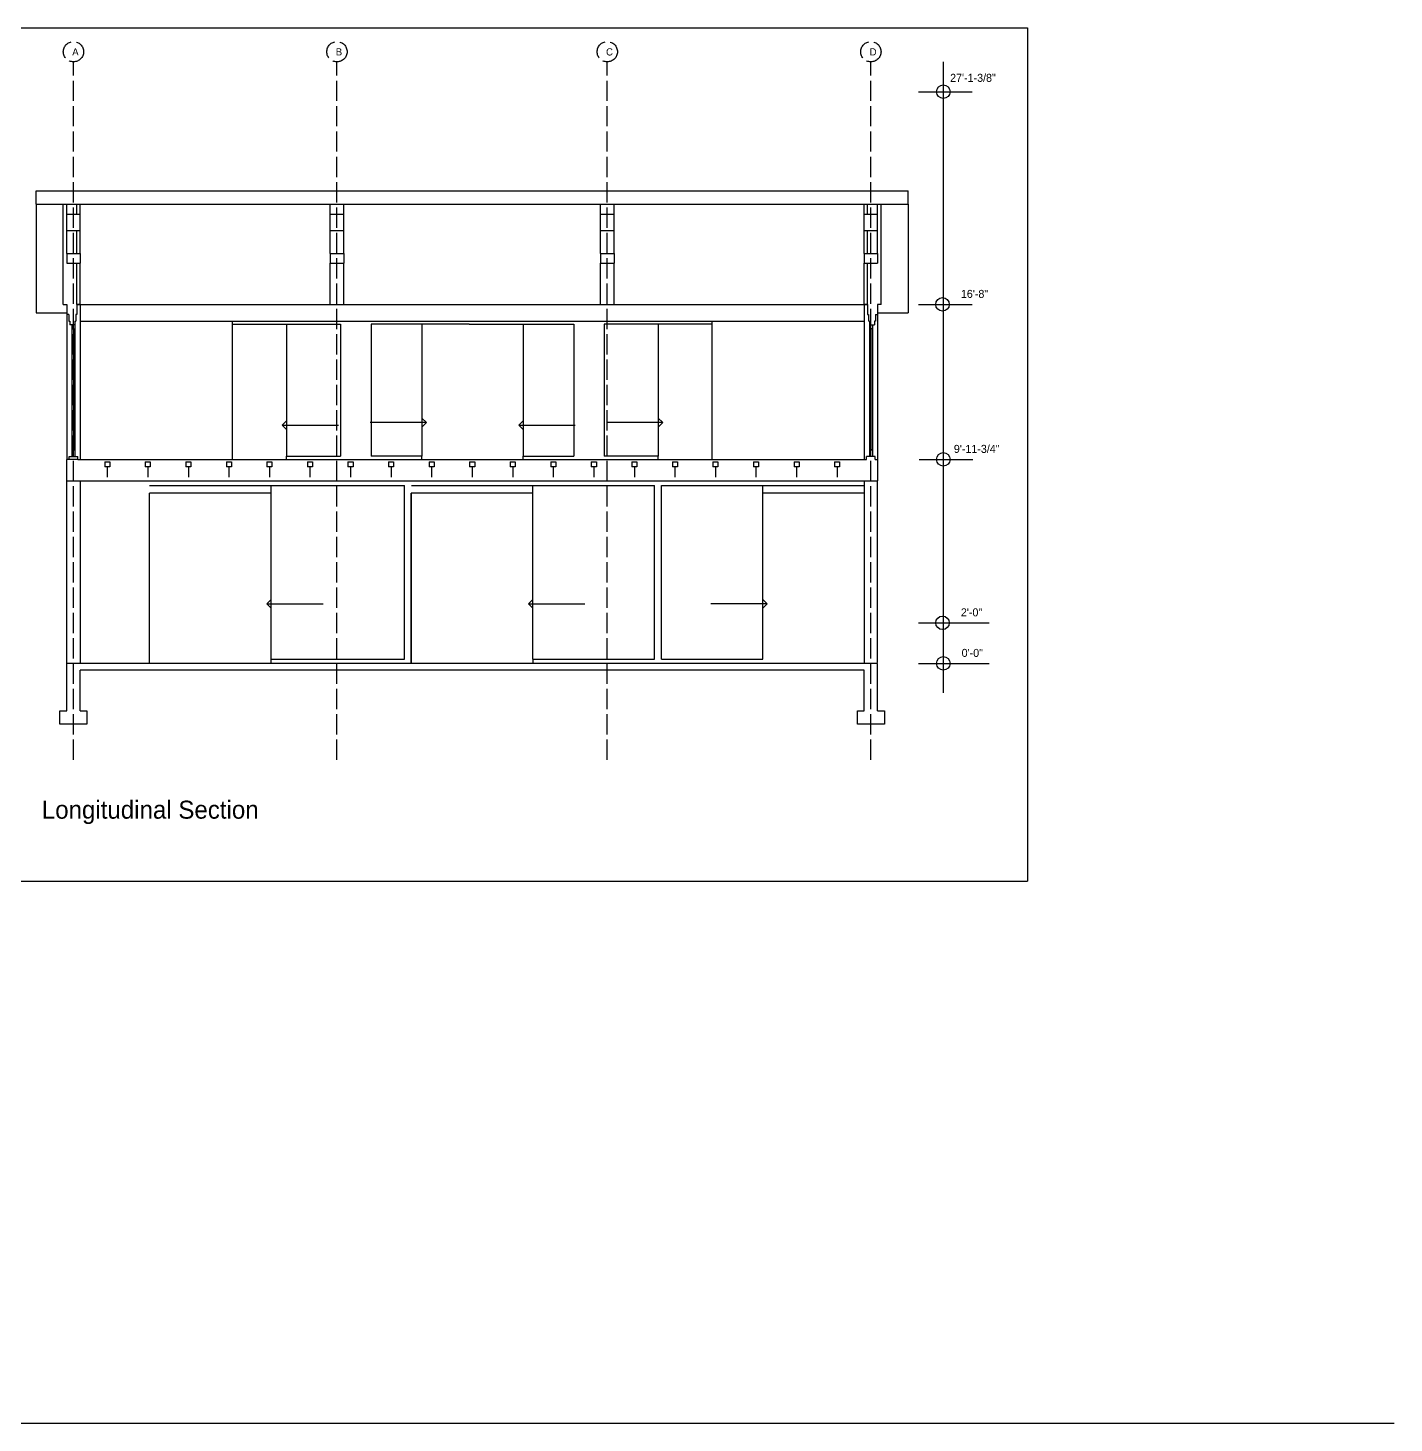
# Model space of a CAD drawing. Header units: inches. Extents: x 967 to 7501, y 257 to 3634.
# Drawn here: x 5549 to 6358, y 257 to 1082 of the extents above; entities that cross this region are included whole.
import ezdxf

# ---------------------------------------------------------------- set-up
doc = ezdxf.new("R2010")
doc.units = ezdxf.units.IN
doc.header["$MEASUREMENT"] = 0
doc.linetypes.add('ACAD_ISO02W100', pattern=[15, 12, -3])
for name, color, linetype in [('const', 7, 'Continuous'), ('e1', 7, 'Continuous'), ('e2', 251, 'Continuous'), ('glass', 172, 'Continuous'), ('grid', 252, 'ACAD_ISO02W100'), ('stairs', 140, 'Continuous'), ('walls', 7, 'Continuous')]:
    doc.layers.add(name, color=color, linetype=linetype)

msp = doc.modelspace()

# ---------------------------------------------------------------- linework, layer by layer
for p, q in [((5470.48, 1082.42), (6140.61, 1082.42)), ((6140.61, 1082.42), (6140.61, 577.41)), ((5470.48, 577.41), (6140.61, 577.41))]:
    msp.add_line(p, q)
at = {"layer": 'e1'}
for p, q in [((5670.13, 907.01), (5734.13, 907.01)), ((5702.13, 907.01), (5702.13, 829.01)), ((5734.13, 907.01), (5734.13, 829.01)), ((5810.24, 907.01), (5752.24, 907.01)), ((5752.24, 907.01), (5752.24, 829.01)), ((5782.24, 907.01), (5782.24, 829.01)), ((5810.24, 907.01), (5872.24, 907.01)), ((5842.24, 907.01), (5842.24, 829.01)), ((5872.24, 907.01), (5872.24, 829.01)), ((5954.1, 907.01), (5890.1, 907.01)), ((5890.1, 907.01), (5890.1, 829.01)), ((5922.1, 907.01), (5922.1, 829.01)), ((5702.13, 829.01), (5734.13, 829.01)), ((5782.24, 829.01), (5752.24, 829.01)), ((5842.24, 829.01), (5872.24, 829.01)), ((5922.1, 829.01), (5890.1, 829.01)), ((5620.97, 811.47), (5771.97, 811.47)), ((5692.97, 708.78), (5692.97, 811.47)), ((5771.97, 708.78), (5771.97, 811.47)), ((5775.97, 811.47), (5848.94, 811.47)), ((5847.97, 811.47), (5919.97, 811.47)), ((5847.97, 708.78), (5847.97, 811.47)), ((5919.97, 708.78), (5919.97, 811.47)), ((5923.97, 811.47), (6043.97, 811.47)), ((5923.97, 708.78), (5923.97, 811.47)), ((5983.97, 708.78), (5983.97, 811.47)), ((5692.97, 708.78), (5771.97, 708.78)), ((5847.97, 708.78), (5919.97, 708.78)), ((5923.97, 708.78), (5983.97, 708.78)), ((1267.49, 256.57), (6357.66, 256.57))]:
    msp.add_line(p, q, dxfattribs=at)
at = {"layer": 'e2'}
for p, q in [((6090.84, 1062.4), (6090.84, 688.83)), ((6076.08, 1044.62), (6107.9, 1044.62)), ((5553.97, 978), (5553.97, 913.7)), ((5571.97, 972.07), (5571.97, 978)), ((5579.97, 972.07), (5579.97, 978)), ((5727.95, 972.07), (5727.95, 978)), ((5735.95, 972.07), (5735.95, 978)), ((5887.94, 972.07), (5887.94, 978)), ((5895.94, 972.07), (5895.94, 978)), ((6043.97, 972.07), (6043.97, 978)), ((6051.97, 972.07), (6051.97, 978)), ((6069.97, 978), (6069.97, 913.7)), ((5571.97, 948.83), (5571.97, 962.54)), ((5579.97, 948.83), (5579.97, 962.54)), ((5727.95, 948.83), (5727.95, 962.54)), ((5735.95, 948.83), (5735.95, 962.54)), ((5887.94, 948.83), (5887.94, 962.54)), ((5895.94, 948.83), (5895.94, 962.54)), ((6043.97, 948.83), (6043.97, 962.54)), ((6051.97, 948.83), (6051.97, 962.54)), ((5579.97, 918.78), (5579.97, 943.25)), ((5727.95, 918.78), (5727.95, 943.25)), ((5735.95, 918.78), (5735.95, 943.25)), ((5887.94, 918.78), (5887.94, 943.25)), ((5895.94, 918.78), (5895.94, 943.25)), ((6043.97, 918.78), (6043.97, 943.25)), ((5579.97, 918.78), (5577.97, 918.78)), ((5577.97, 918.78), (6045.97, 918.78)), ((5579.97, 918.78), (5579.97, 827.01)), ((6043.97, 918.78), (6043.97, 827.01)), ((6045.97, 918.78), (6043.97, 918.78)), ((6076.08, 918.78), (6107.9, 918.78)), ((5553.97, 913.7), (5571.97, 913.7)), ((5571.97, 912.72), (5571.97, 827.01)), ((5579.97, 908.76), (6043.97, 908.76)), ((5670.13, 827.01), (5670.13, 908.76)), ((5954.1, 827.01), (5954.1, 908.76)), ((6051.97, 913.7), (6069.97, 913.7)), ((6051.97, 912.72), (6051.97, 827.01)), ((5575.09, 904.22), (5575.09, 832.76)), ((5576.84, 904.22), (5576.84, 832.76)), ((6047.09, 904.22), (6047.09, 832.76)), ((6048.84, 904.22), (6048.84, 832.76)), ((5702.13, 827.01), (5702.13, 829.01)), ((5782.24, 827.01), (5782.24, 829.01)), ((5842.24, 827.01), (5842.24, 829.01)), ((5922.1, 827.01), (5922.1, 829.01)), ((6076.53, 827.03), (6108.35, 827.03)), ((5571.97, 706.76), (5571.97, 814.26)), ((5579.97, 814.26), (5579.97, 706.26)), ((6043.97, 814.26), (6043.97, 706.26)), ((6051.97, 706.76), (6051.97, 814.26)), ((5692.97, 807.01), (5620.97, 807.01)), ((5620.97, 706.26), (5620.97, 807.01)), ((5847.94, 807.01), (5775.94, 807.01)), ((5775.94, 706.26), (5775.94, 807.01)), ((5775.97, 706.26), (5775.97, 807.01)), ((6043.97, 807.01), (5983.94, 807.01)), ((6076.09, 730.28), (6118.05, 730.28)), ((5692.97, 706.26), (5692.97, 708.78)), ((5847.97, 708.78), (5847.97, 706.26)), ((6076.09, 706.26), (6118.05, 706.26))]:
    msp.add_line(p, q, dxfattribs=at)
for centre in [(6090.84, 1044.62), (6090.39, 918.75), (6090.84, 827.01), (6090.39, 730.25), (6090.84, 706.26)]:
    msp.add_circle(centre, 4, dxfattribs=at)
at = {"layer": 'glass'}
for p, q in [((5575.97, 904.22), (5575.97, 832.76)), ((6047.97, 904.22), (6047.97, 832.76))]:
    msp.add_line(p, q, dxfattribs=at)
at = {"layer": 'grid'}
for p, q in [((5575.97, 649.16), (5575.97, 1062.31)), ((5731.95, 649.16), (5731.95, 1062.31)), ((5891.94, 649.16), (5891.94, 1062.31)), ((6047.97, 649.16), (6047.97, 1062.31))]:
    msp.add_line(p, q, dxfattribs=at)
for centre in [(5575.97, 1068.31), (5731.95, 1068.31), (5891.94, 1068.31), (6047.97, 1068.31)]:
    msp.add_circle(centre, 6, dxfattribs=at)
at = {"layer": 'stairs'}
for p, q in [((5784.87, 848.75), (5782.24, 851.38)), ((5924.73, 848.75), (5922.1, 851.38)), ((5699.5, 847.27), (5702.13, 849.9)), ((5699.5, 847.27), (5732.85, 847.27)), ((5699.5, 847.27), (5702.13, 844.64)), ((5784.87, 848.75), (5751.53, 848.75)), ((5784.87, 848.75), (5782.24, 846.12)), ((5839.61, 847.27), (5842.24, 849.9)), ((5839.61, 847.27), (5872.95, 847.27)), ((5839.61, 847.27), (5842.24, 844.64)), ((5924.73, 848.75), (5891.39, 848.75)), ((5924.73, 848.75), (5922.1, 846.12)), ((5690.34, 741.52), (5692.97, 744.15)), ((5845.34, 741.52), (5847.97, 744.15)), ((5986.6, 741.52), (5983.97, 744.15)), ((5690.34, 741.52), (5723.68, 741.52)), ((5690.34, 741.52), (5692.97, 738.89)), ((5845.34, 741.52), (5878.68, 741.52)), ((5845.34, 741.52), (5847.97, 738.89)), ((5986.6, 741.52), (5953.26, 741.52)), ((5986.6, 741.52), (5983.97, 738.89))]:
    msp.add_line(p, q, dxfattribs=at)
at = {"layer": 'walls'}
for p, q in [((5553.97, 978), (5553.97, 986)), ((5553.97, 986), (6069.97, 986)), ((6069.97, 978), (6069.97, 986)), ((5553.97, 978), (6069.97, 978)), ((5569.97, 918.78), (5569.97, 978)), ((5577.97, 972.07), (5577.97, 978)), ((6045.97, 972.07), (6045.97, 978)), ((6053.97, 918.78), (6053.97, 978)), ((5571.97, 972.07), (5579.97, 972.07)), ((5571.97, 962.54), (5571.97, 972.07)), ((5579.97, 962.54), (5579.97, 972.07)), ((5727.95, 972.07), (5735.95, 972.07)), ((5727.95, 962.54), (5727.95, 972.07)), ((5735.95, 962.54), (5735.95, 972.07)), ((5887.94, 972.07), (5895.94, 972.07)), ((5887.94, 962.54), (5887.94, 972.07)), ((5895.94, 962.54), (5895.94, 972.07)), ((6043.97, 972.07), (6051.97, 972.07)), ((6043.97, 962.54), (6043.97, 972.07)), ((6051.97, 962.54), (6051.97, 972.07)), ((5571.97, 962.54), (5579.97, 962.54)), ((5577.97, 948.83), (5577.97, 962.54)), ((5727.95, 962.54), (5735.95, 962.54)), ((5887.94, 962.54), (5895.94, 962.54)), ((6043.97, 962.54), (6051.97, 962.54)), ((6045.97, 948.83), (6045.97, 962.54)), ((5571.97, 948.83), (5579.97, 948.83)), ((5571.97, 948.83), (5571.97, 943.25)), ((5571.97, 943.25), (5579.97, 943.25)), ((5577.97, 918.78), (5577.97, 943.25)), ((5579.97, 948.83), (5579.97, 943.25)), ((5727.95, 948.83), (5735.95, 948.83)), ((5727.95, 948.83), (5727.95, 943.25)), ((5727.95, 943.25), (5735.95, 943.25)), ((5735.95, 948.83), (5735.95, 943.25)), ((5887.94, 948.83), (5895.94, 948.83)), ((5887.94, 948.83), (5887.94, 943.25)), ((5887.94, 943.25), (5895.94, 943.25)), ((5895.94, 948.83), (5895.94, 943.25)), ((6043.97, 948.83), (6051.97, 948.83)), ((6043.97, 948.83), (6043.97, 943.25)), ((6043.97, 943.25), (6051.97, 943.25)), ((6045.97, 918.78), (6045.97, 943.25)), ((6051.97, 948.83), (6051.97, 943.25)), ((5569.97, 918.78), (5571.97, 918.78)), ((5571.97, 918.78), (5571.97, 912.72)), ((5577.97, 918.78), (5577.97, 912.72)), ((6045.97, 918.78), (6045.97, 912.72)), ((6051.97, 918.78), (6051.97, 912.72)), ((6053.97, 918.78), (6051.97, 918.78)), ((5573.22, 912.72), (5571.97, 912.72)), ((5573.22, 912.72), (5573.22, 908.76)), ((5573.22, 908.76), (5573.84, 908.76)), ((5573.84, 908.76), (5573.84, 906.72)), ((5576.84, 908.76), (5577.47, 908.76)), ((5576.84, 908.76), (5576.84, 906.72)), ((5577.47, 912.72), (5577.47, 908.76)), ((5577.97, 912.72), (5577.47, 912.72)), ((6045.97, 912.72), (6046.47, 912.72)), ((6046.47, 912.72), (6046.47, 908.76)), ((6047.09, 908.76), (6046.47, 908.76)), ((6047.09, 908.76), (6047.09, 906.72)), ((6050.09, 908.76), (6050.09, 906.72)), ((6050.72, 908.76), (6050.09, 908.76)), ((6050.72, 912.72), (6050.72, 908.76)), ((6050.72, 912.72), (6051.97, 912.72)), ((5576.84, 906.72), (5573.84, 906.72)), ((5575.09, 906.72), (5575.09, 904.22)), ((5575.09, 904.22), (5576.84, 904.22)), ((5576.84, 906.72), (5576.84, 904.22)), ((6047.09, 906.72), (6050.09, 906.72)), ((6047.09, 906.72), (6047.09, 904.22)), ((6048.84, 904.22), (6047.09, 904.22)), ((6048.84, 906.72), (6048.84, 904.22)), ((5578.47, 827.01), (5571.97, 827.01)), ((5571.97, 814.26), (5571.97, 827.01)), ((5573.47, 827.01), (5573.47, 828.76)), ((5573.47, 828.76), (5578.47, 828.76)), ((5575.09, 832.76), (5575.09, 828.76)), ((5576.84, 832.76), (5575.09, 832.76)), ((5575.09, 832.76), (5576.84, 832.76)), ((5576.84, 832.76), (5576.84, 828.76)), ((5578.47, 827.01), (5578.47, 828.76)), ((5578.47, 827.01), (6045.47, 827.01)), ((6045.47, 827.01), (6045.47, 828.76)), ((6050.47, 828.76), (6045.47, 828.76)), ((6048.84, 832.76), (6047.09, 832.76)), ((6047.09, 832.76), (6048.84, 832.76)), ((6047.09, 832.76), (6047.09, 828.76)), ((6048.84, 832.76), (6048.84, 828.76)), ((6050.47, 827.01), (6050.47, 828.76)), ((6050.47, 827.01), (6051.97, 827.01)), ((6051.97, 827.01), (6051.97, 814.26)), ((5594.47, 825.51), (5597.47, 825.51)), ((5594.47, 825.51), (5594.47, 822.51)), ((5597.47, 822.51), (5594.47, 822.51)), ((5595.97, 822.51), (5595.97, 816.48)), ((5597.47, 825.51), (5597.47, 822.51)), ((5618.47, 825.51), (5618.47, 822.51)), ((5618.47, 825.51), (5621.47, 825.51)), ((5621.47, 822.51), (5618.47, 822.51)), ((5619.97, 822.51), (5619.97, 816.48)), ((5621.47, 825.51), (5621.47, 822.51)), ((5642.47, 825.51), (5642.47, 822.51)), ((5642.47, 825.51), (5645.47, 825.51)), ((5645.47, 822.51), (5642.47, 822.51)), ((5643.97, 822.51), (5643.97, 816.48)), ((5645.47, 825.51), (5645.47, 822.51)), ((5666.47, 825.51), (5666.47, 822.51)), ((5666.47, 825.51), (5669.47, 825.51)), ((5669.47, 822.51), (5666.47, 822.51)), ((5667.97, 822.51), (5667.97, 816.48)), ((5669.47, 825.51), (5669.47, 822.51)), ((5690.47, 825.51), (5690.47, 822.51)), ((5690.47, 825.51), (5693.47, 825.51)), ((5693.47, 822.51), (5690.47, 822.51)), ((5691.97, 822.51), (5691.97, 816.48)), ((5693.47, 825.51), (5693.47, 822.51)), ((5714.47, 825.51), (5714.47, 822.51)), ((5714.47, 825.51), (5717.47, 825.51)), ((5717.47, 822.51), (5714.47, 822.51)), ((5715.97, 822.51), (5715.97, 816.48)), ((5717.47, 825.51), (5717.47, 822.51)), ((5738.47, 825.51), (5738.47, 822.51)), ((5738.47, 825.51), (5741.47, 825.51)), ((5741.47, 822.51), (5738.47, 822.51)), ((5739.97, 822.51), (5739.97, 816.48)), ((5741.47, 825.51), (5741.47, 822.51)), ((5762.47, 825.51), (5762.47, 822.51)), ((5762.47, 825.51), (5765.47, 825.51)), ((5765.47, 822.51), (5762.47, 822.51)), ((5763.97, 822.51), (5763.97, 816.48)), ((5765.47, 825.51), (5765.47, 822.51)), ((5786.47, 825.51), (5786.47, 822.51)), ((5786.47, 825.51), (5789.47, 825.51)), ((5789.47, 822.51), (5786.47, 822.51)), ((5787.97, 822.51), (5787.97, 816.48)), ((5789.47, 825.51), (5789.47, 822.51)), ((5810.47, 825.51), (5810.47, 822.51)), ((5810.47, 825.51), (5813.47, 825.51)), ((5813.47, 822.51), (5810.47, 822.51)), ((5811.97, 822.51), (5811.97, 816.48)), ((5813.47, 825.51), (5813.47, 822.51)), ((5834.47, 825.51), (5834.47, 822.51)), ((5834.47, 825.51), (5837.47, 825.51)), ((5837.47, 822.51), (5834.47, 822.51)), ((5835.97, 822.51), (5835.97, 816.48)), ((5837.47, 825.51), (5837.47, 822.51)), ((5858.47, 825.51), (5858.47, 822.51)), ((5858.47, 825.51), (5861.47, 825.51)), ((5861.47, 822.51), (5858.47, 822.51)), ((5859.97, 822.51), (5859.97, 816.48)), ((5861.47, 825.51), (5861.47, 822.51)), ((5882.47, 825.51), (5882.47, 822.51)), ((5882.47, 825.51), (5885.47, 825.51)), ((5885.47, 822.51), (5882.47, 822.51)), ((5883.97, 822.51), (5883.97, 816.48)), ((5885.47, 825.51), (5885.47, 822.51)), ((5906.47, 825.51), (5906.47, 822.51)), ((5906.47, 825.51), (5909.47, 825.51)), ((5909.47, 822.51), (5906.47, 822.51)), ((5907.97, 822.51), (5907.97, 816.48)), ((5909.47, 825.51), (5909.47, 822.51)), ((5930.47, 825.51), (5930.47, 822.51)), ((5930.47, 825.51), (5933.47, 825.51)), ((5933.47, 822.51), (5930.47, 822.51)), ((5931.97, 822.51), (5931.97, 816.48)), ((5933.47, 825.51), (5933.47, 822.51)), ((5954.47, 825.51), (5954.47, 822.51)), ((5954.47, 825.51), (5957.47, 825.51)), ((5957.47, 822.51), (5954.47, 822.51)), ((5955.97, 822.51), (5955.97, 816.48)), ((5957.47, 825.51), (5957.47, 822.51)), ((5978.47, 825.51), (5981.47, 825.51)), ((5978.47, 825.51), (5978.47, 822.51)), ((5981.47, 822.51), (5978.47, 822.51)), ((5979.97, 822.51), (5979.97, 816.48)), ((5981.47, 825.51), (5981.47, 822.51)), ((6002.47, 825.51), (6002.47, 822.51)), ((6002.47, 825.51), (6005.47, 825.51)), ((6005.47, 822.51), (6002.47, 822.51)), ((6003.97, 822.51), (6003.97, 816.48)), ((6005.47, 825.51), (6005.47, 822.51)), ((6026.47, 825.51), (6026.47, 822.51)), ((6026.47, 825.51), (6029.47, 825.51)), ((6029.47, 822.51), (6026.47, 822.51)), ((6027.97, 822.51), (6027.97, 816.48)), ((6029.47, 825.51), (6029.47, 822.51)), ((5571.97, 814.26), (6051.97, 814.26)), ((5571.97, 678.26), (5571.97, 706.76)), ((6051.97, 706.26), (5571.97, 706.26)), ((6043.97, 702.26), (5579.97, 702.26)), ((5579.97, 678.26), (5579.97, 702.26)), ((6043.97, 678.26), (6043.97, 702.26)), ((6051.97, 678.26), (6051.97, 706.26)), ((5567.97, 670.26), (5567.97, 678.26)), ((5567.97, 678.26), (5571.97, 678.26)), ((5579.97, 678.26), (5583.97, 678.26)), ((5583.97, 678.26), (5583.97, 670.26)), ((6039.97, 670.26), (6039.97, 678.26)), ((6039.97, 678.26), (6043.97, 678.26)), ((6051.97, 678.26), (6055.97, 678.26)), ((6055.97, 678.26), (6055.97, 670.26)), ((5583.97, 670.26), (5567.97, 670.26)), ((6055.97, 670.26), (6039.97, 670.26))]:
    msp.add_line(p, q, dxfattribs=at)

# ---------------------------------------------------------------- texts
at = {"layer": 'const', "attachment_point": 1}
for s, insert, char_height, width in [('A', (5575.24, 1070.35), 4.26, 1625.1973), ('B', (5731.23, 1070.35), 4.26, 1625.1973), ('C', (5891.21, 1070.35), 4.26, 1625.1973), ('D', (6047.24, 1070.35), 4.26, 1625.1973), ('27\'-1-3/8"', (6094.86, 1055.23), 4.736, 1805.7748), ('16\'-8"', (6101.24, 927.34), 4.736, 1805.7748), ('9\'-11-3/4"', (6097.08, 835.59), 4.736, 1805.7748), ('2\'-0"', (6101.24, 738.84), 4.736, 1805.7748), ('0\'-0"', (6101.69, 714.84), 4.736, 1805.7748), ('Longitudinal Section', (5557.25, 624.99), 10.6557, 4062.9933)]:
    msp.add_mtext(s, dxfattribs=dict(at, insert=insert, char_height=char_height, width=width))

doc.saveas('drawing.dxf')
